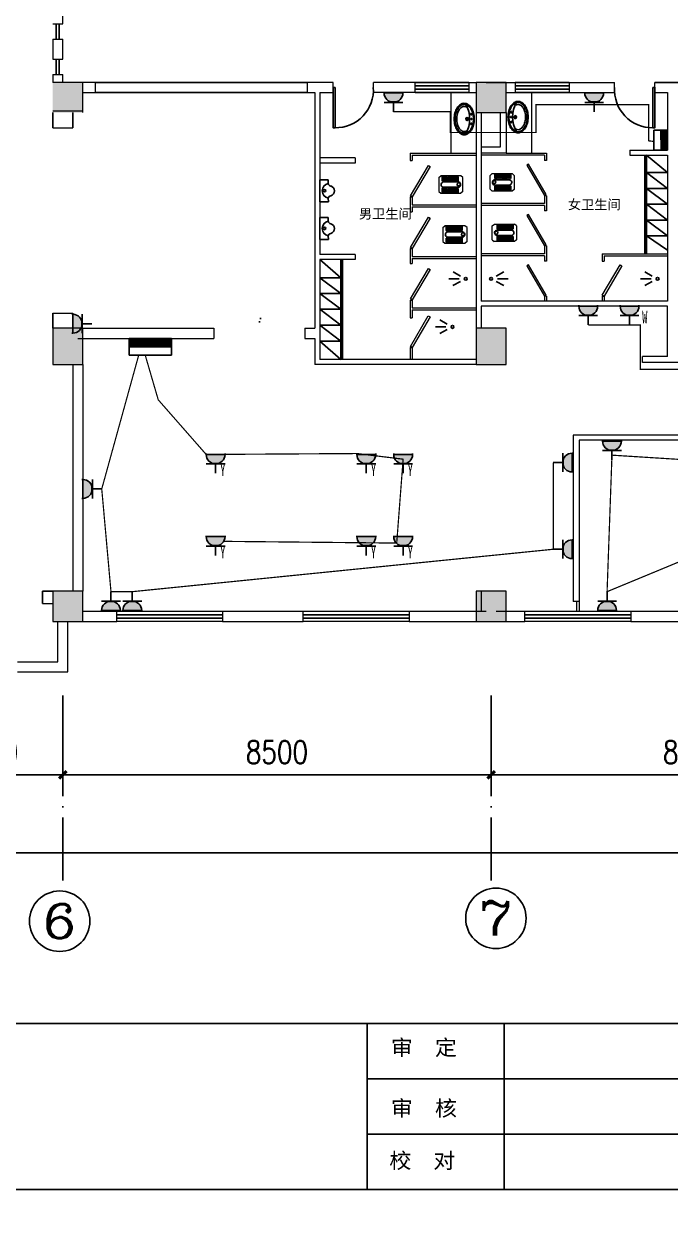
# Model space of a CAD drawing. Extents: x 1487452 to 1619693, y 165319 to 350168.
# Drawn here: x 1534736 to 1547555, y 309120 to 332900 of the extents above; entities that cross this region are included whole.
import ezdxf
from ezdxf.enums import TextEntityAlignment as Align

# ---------------------------------------------------------------- set-up
doc = ezdxf.new("R2010")
doc.units = 0
doc.header["$LTSCALE"] = 1000
doc.header["$MEASUREMENT"] = 0
doc.linetypes.add('DASH', pattern=[0.35, 0.25, -0.1])
doc.linetypes.add('DOTE', pattern=[2.42, 2, -0.2, 0.02, -0.2])
doc.layers.get('0').update_dxf_attribs({"linetype": 'CONTINUOUS'})
doc.layers.get('Defpoints').update_dxf_attribs({"linetype": 'CONTINUOUS'})
for name, color, linetype in [('AXIS', 3, 'CONTINUOUS'), ('AXIS_TEXT', 7, 'CONTINUOUS'), ('Dim3', 30, 'CONTINUOUS'), ('DIME', 3, 'CONTINUOUS'), ('DOTE', 1, 'DOTE'), ('EQUIP', 3, 'CONTINUOUS'), ('FIT', 1, 'CONTINUOUS'), ('FUR', 4, 'CONTINUOUS'), ('G', 4, 'CONTINUOUS'), ('PUB_TEXT', 7, 'CONTINUOUS')]:
    doc.layers.add(name, color=color, linetype=linetype)
doc.styles.add('-宋体', font='SimSun.ttf', dxfattribs={"width": 0.8})
doc.styles.add('_TCH_AXIS', font='COMPLEX', dxfattribs={"bigfont": 'GBCBIG'})
doc.styles.add('DIM_FONT', font='SIMPLEX.shx', dxfattribs={"width": 0.8})
doc.styles.get("Standard").update_dxf_attribs({"font": 'GBENOR', "bigfont": 'GBCBIG'})
doc.styles.add('黑体', font='SIMHEI.TTF')
doc.dimstyles.new('DIMN150', dxfattribs={"dimscale": 1.5, "dimtxt": 300, "dimasz": 100, "dimexe": 250, "dimexo": 300, "dimgap": 150, "dimtad": 1, "dimdec": 0, "dimzin": 0, "dimdsep": 46, "dimtxsty": 'DIM_FONT', "dimblk": 'ARCHTICK', "dimcen": 0.09, "dimclrt": 7, "dimazin": 2, "dimtfac": 1, "dimtdec": 0, "dimtix": 1, "dimtmove": 2, "dimatfit": 3, "dimldrblk": 'ARCHTICK', "dimfxl": 1, "dimtolj": 1, "dimtzin": 0, "dimarcsym": 0})

# ---------------------------------------------------------------- blocks, each defined once
blk = doc.blocks.new('_ArchTick')
at = {"color": 0, "linetype": 'ByBlock', "const_width": 0.4}
blk.add_lwpolyline([(-0.5, -0.5), (0.5, 0.5)], dxfattribs=at)
blk = doc.blocks.new('*D58')
at = {"layer": 'AXIS', "color": 0, "linetype": 'Continuous', "lineweight": -2, "transparency": 16777216}
for p, q in [((1532506, 319121), (1532506, 317621)), ((1535506, 319121), (1535506, 317621)), ((1532506, 317996), (1535506, 317996))]:
    blk.add_line(p, q, dxfattribs=at)
at = {"layer": 'Defpoints', "color": 0, "linetype": 'Continuous', "transparency": 16777216}
for p in [(1532506, 319571), (1535506, 319571), (1535506, 317996)]:
    blk.add_point(p, dxfattribs=at)
at = {"layer": 'AXIS', "color": 0, "linetype": 'Continuous', "lineweight": -2, "transparency": 16777216, "xscale": 150, "yscale": 150, "zscale": 150, "rotation": 180}
blk.add_blockref('_ArchTick', (1532506, 317996), dxfattribs=at)
at = {"layer": 'AXIS', "color": 0, "linetype": 'Continuous', "lineweight": -2, "transparency": 16777216, "xscale": 150, "yscale": 150, "zscale": 150}
blk.add_blockref('_ArchTick', (1535506, 317996), dxfattribs=at)
at = {"layer": 'AXIS', "color": 2, "linetype": 'Continuous', "transparency": 16777216, "insert": (1534006, 318446), "char_height": 450, "attachment_point": 5, "style": 'DIM_FONT'}
blk.add_mtext('\\A1;3000', dxfattribs=at)
blk = doc.blocks.new('*D59')
at = {"layer": 'AXIS', "color": 0, "linetype": 'Continuous', "lineweight": -2, "transparency": 16777216}
for p, q in [((1535506, 319121), (1535506, 317621)), ((1544006, 319121), (1544006, 317621)), ((1535506, 317996), (1544006, 317996))]:
    blk.add_line(p, q, dxfattribs=at)
at = {"layer": 'Defpoints', "color": 0, "linetype": 'Continuous', "transparency": 16777216}
for p in [(1535506, 319571), (1544006, 319571), (1544006, 317996)]:
    blk.add_point(p, dxfattribs=at)
at = {"layer": 'AXIS', "color": 0, "linetype": 'Continuous', "lineweight": -2, "transparency": 16777216, "xscale": 150, "yscale": 150, "zscale": 150, "rotation": 180}
blk.add_blockref('_ArchTick', (1535506, 317996), dxfattribs=at)
at = {"layer": 'AXIS', "color": 0, "linetype": 'Continuous', "lineweight": -2, "transparency": 16777216, "xscale": 150, "yscale": 150, "zscale": 150}
blk.add_blockref('_ArchTick', (1544006, 317996), dxfattribs=at)
at = {"layer": 'AXIS', "color": 2, "linetype": 'Continuous', "transparency": 16777216, "insert": (1539756, 318446), "char_height": 450, "attachment_point": 5, "style": 'DIM_FONT'}
blk.add_mtext('\\A1;8500', dxfattribs=at)
blk = doc.blocks.new('*D60')
at = {"layer": 'AXIS', "color": 0, "linetype": 'Continuous', "lineweight": -2, "transparency": 16777216}
for p, q in [((1544006, 319121), (1544006, 317621)), ((1552056, 319121), (1552056, 317621)), ((1544006, 317996), (1552056, 317996))]:
    blk.add_line(p, q, dxfattribs=at)
at = {"layer": 'Defpoints', "color": 0, "linetype": 'Continuous', "transparency": 16777216}
for p in [(1544006, 319571), (1552056, 319571), (1552056, 317996)]:
    blk.add_point(p, dxfattribs=at)
at = {"layer": 'AXIS', "color": 0, "linetype": 'Continuous', "lineweight": -2, "transparency": 16777216, "xscale": 150, "yscale": 150, "zscale": 150, "rotation": 180}
blk.add_blockref('_ArchTick', (1544006, 317996), dxfattribs=at)
at = {"layer": 'AXIS', "color": 0, "linetype": 'Continuous', "lineweight": -2, "transparency": 16777216, "xscale": 150, "yscale": 150, "zscale": 150}
blk.add_blockref('_ArchTick', (1552056, 317996), dxfattribs=at)
at = {"layer": 'AXIS', "color": 2, "linetype": 'Continuous', "transparency": 16777216, "insert": (1548031, 318446), "char_height": 450, "attachment_point": 5, "style": 'DIM_FONT'}
blk.add_mtext('\\A1;8050', dxfattribs=at)
blk = doc.blocks.new('*D62')
at = {"layer": 'AXIS', "color": 0, "linetype": 'Continuous', "lineweight": -2, "transparency": 16777216}
for p, q in [((1511606, 319121), (1511606, 316072)), ((1555756, 319121), (1555756, 316072)), ((1555756, 316447), (1511606, 316447))]:
    blk.add_line(p, q, dxfattribs=at)
at = {"layer": 'Defpoints', "color": 0, "linetype": 'Continuous', "transparency": 16777216}
for p in [(1511606, 319571), (1555756, 319571), (1511606, 316447)]:
    blk.add_point(p, dxfattribs=at)
at = {"layer": 'AXIS', "color": 0, "linetype": 'Continuous', "lineweight": -2, "transparency": 16777216, "xscale": 150, "yscale": 150, "zscale": 150, "rotation": 180}
blk.add_blockref('_ArchTick', (1511606, 316447), dxfattribs=at)
at = {"layer": 'AXIS', "color": 0, "linetype": 'Continuous', "lineweight": -2, "transparency": 16777216, "xscale": 150, "yscale": 150, "zscale": 150}
blk.add_blockref('_ArchTick', (1555756, 316447), dxfattribs=at)
at = {"layer": 'AXIS', "color": 2, "linetype": 'Continuous', "transparency": 16777216, "insert": (1533681, 316897), "char_height": 450, "attachment_point": 5, "style": 'DIM_FONT'}
blk.add_mtext('\\A1;44150', dxfattribs=at)
blk = doc.blocks.new('gfeagfda')
at = {"color": 250}
for p, q in [((1428753, 390028), (1428753, 390103)), ((1428784, 390065), (1428721, 390065))]:
    blk.add_line(p, q, dxfattribs=at)
for centre, major_axis, start_param, end_param in [((1428829, 390120), (0, 251), 0.47776, 0.896055), ((1428829, 390120), (0, 231), 0.47776, 0.896055), ((1428807, 390171), (0, 194), 0, 0.47776), ((1428807, 390171), (0, 174), 0, 0.47776), ((1428807, 390171), (0, 134), 0, 0.47776), ((1428807, 390171), (0, 194), -0.47776, 0), ((1428807, 390171), (0, 174), -0.47776, 0), ((1428807, 390171), (0, 134), -0.47776, 0), ((1428786, 390120), (0, 231), -0.896055, -0.47776), ((1428786, 390120), (0, 251), -0.896055, -0.47776), ((1428914, 390065), (0, 374), 1.250813, 1.570796), ((1428862, 390087), (0, 305), 0.896055, 1.250813), ((1428914, 390065), (0, 354), 1.250813, 1.570796), ((1428862, 390087), (0, 285), 0.896055, 1.250813), ((1428829, 390120), (0, 191), 0.47776, 0.565194), ((1428786, 390120), (0, 191), -0.896055, -0.47776), ((1428753, 390087), (0, 245), -1.250813, -0.896055), ((1428753, 390087), (0, 285), -1.250813, -0.896055), ((1428700, 390065), (0, 314), 4.712389, 5.032372), ((1428753, 390087), (0, 305), -1.250813, -0.896055), ((1428700, 390065), (0, 354), 4.712389, 5.032372), ((1428700, 390065), (0, 374), -1.570796, -1.250813), ((1428914, 390065), (0, 374), 1.570796, 1.89078), ((1428914, 390065), (0, 354), 1.570796, 1.89078), ((1428862, 390043), (0, 305), 1.89078, 2.245537), ((1428862, 390043), (0, 285), 1.89078, 2.245537), ((1428829, 390010), (0, 251), 2.245537, 2.663833), ((1428829, 390010), (0, 231), 2.245537, 2.663833), ((1428829, 390010), (0, 191), 2.576399, 2.663833), ((1428786, 390010), (0, 191), 3.619353, 4.037648), ((1428786, 390010), (0, 231), 3.619353, 4.037648), ((1428786, 390010), (0, 251), 3.619353, 4.037648), ((1428753, 390043), (0, 245), 4.037648, 4.392406), ((1428753, 390043), (0, 285), 4.037648, 4.392406), ((1428700, 390065), (0, 314), 4.392406, 4.712389), ((1428753, 390043), (0, 305), 4.037648, 4.392406), ((1428700, 390065), (0, 354), 4.392406, 4.712389), ((1428700, 390065), (0, 374), 4.392406, 4.712389), ((1428807, 389958), (0, 194), 2.663833, 3.141593), ((1428807, 389958), (0, 174), 2.663833, 3.141593), ((1428807, 389958), (0, 134), 2.663833, 3.141593), ((1428807, 389958), (0, 134), 3.141593, 3.619353), ((1428807, 389958), (0, 174), 3.141593, 3.619353), ((1428807, 389958), (0, 194), 3.141593, 3.619353)]:
    blk.add_ellipse(centre, major_axis=major_axis, ratio=0.8, start_param=start_param, end_param=end_param, dxfattribs=at)
at = {"color": 250, "extrusion": (0, 0, -1)}
blk.add_ellipse((1429075, 390065), major_axis=(0, 464), ratio=0.8, start_param=4.076246, end_param=5.348532, dxfattribs=at)
at = {"color": 250}
for centre, major_axis in [((1428670, 390159), (0, 17.2)), ((1428670, 390065), (0, 11.7)), ((1428753, 390065), (0, 28.9)), ((1428753, 390065), (0, 19.6)), ((1428670, 389971), (0, 17.2))]:
    blk.add_ellipse(centre, major_axis=major_axis, ratio=0.8, dxfattribs=at)
blk = doc.blocks.new('htrjhyrghgfd')
at = {"color": 251, "lineweight": 13}
for p, q in [((1427627, 395481), (1427668, 395516)), ((1427627, 395481), (1427627, 395205)), ((1428067, 395516), (1427668, 395516)), ((1428107, 395482), (1428067, 395516)), ((1428107, 395204), (1428107, 395482)), ((1427627, 395205), (1427669, 395170)), ((1427669, 395170), (1428067, 395170)), ((1428107, 395204), (1428067, 395170))]:
    blk.add_line(p, q, dxfattribs=at)
at = {"layer": 'FUR', "color": 250, "ltscale": 0.2}
for p, q in [((1427732, 395290), (1428000, 395290)), ((1427735, 395397), (1427997, 395397))]:
    blk.add_line(p, q, dxfattribs=at)
at = {"layer": 'FUR', "color": 250}
for points in [[(1427724, 395419), (1427731, 395419), (1427731, 395498), (1427724, 395498)], [(1427745, 395419), (1427752, 395419), (1427752, 395498), (1427745, 395498)], [(1427765, 395419), (1427772, 395419), (1427772, 395498), (1427765, 395498)], [(1427786, 395419), (1427793, 395419), (1427793, 395498), (1427786, 395498)], [(1427806, 395419), (1427813, 395419), (1427813, 395498), (1427806, 395498)], [(1427827, 395419), (1427834, 395419), (1427834, 395498), (1427827, 395498)], [(1427847, 395419), (1427854, 395419), (1427854, 395498), (1427847, 395498)], [(1427868, 395419), (1427875, 395419), (1427875, 395498), (1427868, 395498)], [(1427889, 395419), (1427895, 395419), (1427895, 395498), (1427889, 395498)], [(1427909, 395419), (1427916, 395419), (1427916, 395498), (1427909, 395498)], [(1427930, 395419), (1427936, 395419), (1427936, 395498), (1427930, 395498)], [(1427950, 395419), (1427957, 395419), (1427957, 395498), (1427950, 395498)], [(1427971, 395419), (1427978, 395419), (1427978, 395498), (1427971, 395498)], [(1427991, 395419), (1427998, 395419), (1427998, 395498), (1427991, 395498)], [(1428012, 395419), (1428019, 395419), (1428019, 395498), (1428012, 395498)], [(1428032, 395419), (1428039, 395419), (1428039, 395498), (1428032, 395498)], [(1427724, 395266), (1427731, 395266), (1427731, 395187), (1427724, 395187)], [(1427745, 395266), (1427752, 395266), (1427752, 395187), (1427745, 395187)], [(1427765, 395266), (1427772, 395266), (1427772, 395187), (1427765, 395187)], [(1427786, 395266), (1427793, 395266), (1427793, 395187), (1427786, 395187)], [(1427806, 395266), (1427813, 395266), (1427813, 395187), (1427806, 395187)], [(1427827, 395266), (1427834, 395266), (1427834, 395187), (1427827, 395187)], [(1427847, 395266), (1427854, 395266), (1427854, 395187), (1427847, 395187)], [(1427868, 395266), (1427875, 395266), (1427875, 395187), (1427868, 395187)], [(1427889, 395266), (1427895, 395266), (1427895, 395187), (1427889, 395187)], [(1427909, 395266), (1427916, 395266), (1427916, 395187), (1427909, 395187)], [(1427930, 395266), (1427936, 395266), (1427936, 395187), (1427930, 395187)], [(1427950, 395266), (1427957, 395266), (1427957, 395187), (1427950, 395187)], [(1427971, 395266), (1427978, 395266), (1427978, 395187), (1427971, 395187)], [(1427991, 395266), (1427998, 395266), (1427998, 395187), (1427991, 395187)], [(1428012, 395266), (1428019, 395266), (1428019, 395187), (1428012, 395187)], [(1428032, 395266), (1428039, 395266), (1428039, 395187), (1428032, 395187)]]:
    blk.add_lwpolyline(points, close=True, dxfattribs=at)
at = {"layer": 'FUR', "color": 250, "linetype": 'Continuous'}
blk.add_circle((1427709, 395340), 31.2, dxfattribs=at)
at = {"layer": 'FUR', "color": 250, "ltscale": 0.2}
for centre, radius, start, end in [((1427727, 395344), 54.1, 81.3895, 275.4827), ((1428004, 395344), 54, 266.4998, 97.5493)]:
    blk.add_arc(centre, radius, start, end, dxfattribs=at)
blk = doc.blocks.new('dsadsaddsad')
at = {"color": 251, "lineweight": 13}
for p, q in [((1419237, 331540), (1419237, 330334)), ((1418737, 330334), (1419537, 330334)), ((1419537, 330334), (1419537, 330191)), ((1419497, 330294), (1418237, 330294)), ((1419497, 330294), (1419497, 330191)), ((1419537, 330191), (1419497, 330191)), ((1419537, 329491), (1419497, 329491)), ((1419497, 329491), (1419497, 329335)), ((1419537, 329491), (1419537, 329193)), ((1419497, 329335), (1418237, 329335)), ((1419497, 329295), (1418237, 329295)), ((1419497, 329295), (1419497, 329193)), ((1419537, 329193), (1419497, 329193)), ((1419537, 328493), (1419497, 328493)), ((1419497, 328493), (1419497, 328337)), ((1419537, 328493), (1419537, 328194)), ((1419497, 328337), (1418237, 328337)), ((1419497, 328297), (1418237, 328297)), ((1419497, 328297), (1419497, 328194)), ((1419537, 328194), (1419497, 328194)), ((1420637, 328337), (1421937, 328337)), ((1420637, 328337), (1420637, 328194)), ((1420637, 328194), (1420677, 328194)), ((1420677, 328297), (1421937, 328297)), ((1420677, 328297), (1420677, 328194)), ((1419537, 327494), (1419497, 327494)), ((1419497, 327494), (1419497, 327398)), ((1419537, 327494), (1419537, 327398))]:
    blk.add_line(p, q, dxfattribs=at)
for points in [[(1419497, 329493), (1419532, 329513), (1419177, 330116), (1419143, 330096)], [(1419497, 328494), (1419532, 328514), (1419177, 329118), (1419143, 329098)], [(1419497, 327496), (1419532, 327516), (1419177, 328119), (1419143, 328099)], [(1420677, 327496), (1420643, 327516), (1420997, 328119), (1421032, 328099)]]:
    blk.add_lwpolyline(points, close=True, dxfattribs=at)
at = {"layer": 'Dim3', "color": 251, "ltscale": 0.4}
for p, q in [((1421487, 328337), (1421487, 330295)), ((1421517, 329951), (1421937, 329951)), ((1421517, 329636), (1421937, 329636)), ((1421517, 329322), (1421937, 329322)), ((1421517, 329008), (1421937, 329008)), ((1421517, 328694), (1421937, 328694)), ((1418539, 327894), (1418687, 327980)), ((1421635, 327894), (1421487, 327980)), ((1418540, 327791), (1418689, 327706)), ((1418565, 327842), (1418772, 327844)), ((1421610, 327842), (1421403, 327844)), ((1421634, 327791), (1421485, 327706))]:
    blk.add_line(p, q, dxfattribs=at)
at = {"layer": 'Dim3', "color": 250, "ltscale": 0.4}
for p, q in [((1421517, 328337), (1421517, 330295)), ((1421517, 330295), (1421937, 329951)), ((1421517, 329951), (1421937, 329636)), ((1421517, 329636), (1421937, 329322)), ((1421517, 329322), (1421937, 329008)), ((1421517, 329008), (1421937, 328694)), ((1421517, 328694), (1421937, 328410))]:
    blk.add_line(p, q, dxfattribs=at)
at = {"layer": 'Dim3', "color": 251, "ltscale": 0.4}
blk.add_lwpolyline([(1421647, 331640), (1421687, 331640), (1421687, 330840), (1421647, 330840)], close=True, dxfattribs=at)
for centre in [(1418436, 327841), (1421739, 327841)]:
    blk.add_circle(centre, 29.2, dxfattribs=at)
at = {"layer": 'Dim3', "color": 250, "ltscale": 0.4}
blk.add_arc((1421636, 331590), 750, 176.1779, 270.8845, dxfattribs=at)
at = {"layer": 'Dim3', "color": 251}
for p in [(1421517, 329951), (1421517, 329636), (1421517, 329322), (1421517, 329008), (1421517, 328694)]:
    blk.add_point(p, dxfattribs=at)
at = {"layer": 'Dim3', "color": 251, "xscale": 1.039999999920837, "yscale": 1.039999999979045, "zscale": 1.04}
blk.add_blockref('gfeagfda', (-66988, -74616), dxfattribs=at)
at = {"layer": 'Dim3', "color": 251, "xscale": -1, "rotation": 180}
for p in [(-9212, 725099), (-9168, 724099)]:
    blk.add_blockref('htrjhyrghgfd', p, dxfattribs=at)
at = {"layer": 'Dim3', "color": 2, "ltscale": 0.4, "style": '黑体'}
blk.add_text('女卫生间', height=192, dxfattribs=at).set_placement((1419960, 329317), align=Align.MIDDLE_LEFT)
blk = doc.blocks.new('gagfdfdsfds')
at = {"color": 251}
for p, q in [((291254, -247004), (291254, -246931)), ((291423, -246931), (291254, -246931)), ((291423, -247366), (291423, -246931)), ((291254, -247293), (291254, -247366)), ((291254, -247366), (291423, -247366))]:
    blk.add_line(p, q, dxfattribs=at)
at = {"color": 250}
blk.add_circle((291328, -247151), 24.1, dxfattribs=at)
at = {"color": 251}
for centre, radius, start, end in [((291234, -247149), 101, 106.2602, 253.7398), ((291188, -246986), 68.8, 285.2551, 344.7449), ((291188, -247311), 68.8, 15.2551, 74.7449)]:
    blk.add_arc(centre, radius, start, end, dxfattribs=at)
at = {"color": 250}
blk.add_arc((291228, -247149), 147, 280.0796, 79.9204, dxfattribs=at)
blk = doc.blocks.new('oijhkjb')
at = {"color": 251, "lineweight": 13}
for p, q in [((1417637, 331540), (1417637, 330334)), ((1416832, 330334), (1418132, 330334)), ((1416832, 330334), (1416832, 330191)), ((1416832, 330191), (1416872, 330191)), ((1416872, 330294), (1418132, 330294)), ((1416872, 330294), (1416872, 330191)), ((1416832, 329466), (1416832, 329168)), ((1416832, 329466), (1416872, 329466)), ((1416872, 329466), (1416872, 329310)), ((1416832, 329168), (1416872, 329168)), ((1416872, 329310), (1418132, 329310)), ((1416872, 329270), (1418132, 329270)), ((1416872, 329270), (1416872, 329168)), ((1416832, 328443), (1416872, 328443)), ((1416832, 328443), (1416832, 328144)), ((1416872, 328443), (1416872, 328287)), ((1416872, 328287), (1418132, 328287)), ((1416872, 328247), (1418132, 328247)), ((1416872, 328247), (1416872, 328144)), ((1416832, 328144), (1416872, 328144)), ((1416832, 327419), (1416872, 327419)), ((1416832, 327419), (1416832, 327065)), ((1416872, 327419), (1416872, 327263)), ((1416872, 327263), (1418132, 327263)), ((1416872, 327223), (1418132, 327223)), ((1416872, 327223), (1416872, 327065)), ((1416832, 327065), (1416872, 327065)), ((1416832, 326480), (1416872, 326480)), ((1416832, 326480), (1416832, 326240)), ((1416872, 326480), (1416872, 326240))]:
    blk.add_line(p, q, dxfattribs=at)
for points in [[(1416872, 329468), (1416837, 329488), (1417192, 330091), (1417226, 330071)], [(1416872, 328444), (1416837, 328464), (1417192, 329068), (1417226, 329048)], [(1416872, 327421), (1416837, 327441), (1417192, 328044), (1417226, 328024)], [(1416870, 326481), (1416835, 326501), (1417190, 327105), (1417224, 327085)]]:
    blk.add_lwpolyline(points, close=True, dxfattribs=at)
at = {"layer": 'Dim3', "color": 250, "ltscale": 0.4}
for p, q in [((1415457, 327864), (1415037, 328225)), ((1415457, 328225), (1415457, 326240)), ((1415457, 327550), (1415037, 327864)), ((1415457, 327236), (1415037, 327550)), ((1415457, 326922), (1415037, 327236)), ((1415457, 326607), (1415037, 326922)), ((1415457, 326240), (1415037, 326607))]:
    blk.add_line(p, q, dxfattribs=at)
at = {"layer": 'Dim3', "color": 251, "ltscale": 0.4}
for p, q in [((1415487, 328225), (1415487, 326240)), ((1417830, 327894), (1417682, 327980)), ((1415457, 327864), (1415037, 327864)), ((1417805, 327842), (1417597, 327844)), ((1417829, 327791), (1417680, 327706)), ((1415457, 327550), (1415037, 327550)), ((1415457, 327236), (1415037, 327236)), ((1417566, 326940), (1417418, 327027)), ((1415457, 326922), (1415037, 326922)), ((1417541, 326889), (1417333, 326890)), ((1417565, 326837), (1417416, 326753)), ((1415457, 326607), (1415037, 326607))]:
    blk.add_line(p, q, dxfattribs=at)
blk.add_lwpolyline([(1415340, 331640), (1415300, 331640), (1415300, 330840), (1415340, 330840)], close=True, dxfattribs=at)
blk.add_circle((1417670, 326887), 29.2, dxfattribs=at)
at = {"layer": 'Dim3', "color": 250, "ltscale": 0.4}
blk.add_arc((1415351, 331590), 750, 269.1155, 3.8221, dxfattribs=at)
at = {"layer": 'Dim3', "color": 251}
for p in [(1415457, 327864), (1415457, 327550), (1415457, 327236), (1415457, 326922), (1415457, 326607)]:
    blk.add_point(p, dxfattribs=at)
at = {"layer": 'Dim3', "color": 251, "xscale": -1.039999999920837, "yscale": 1.039999999979045, "zscale": 1.04}
blk.add_blockref('gfeagfda', (2903863, -74654), dxfattribs=at)
at = {"layer": 'Dim3', "color": 251, "rotation": 180}
for p in [(2845504, 725055), (2845587, 724064)]:
    blk.add_blockref('htrjhyrghgfd', p, dxfattribs=at)
at = {"layer": 'FUR', "rotation": 180.1020295931722}
for p in [(1706900, 82957), (1706900, 82209)]:
    blk.add_blockref('gagfdfdsfds', p, dxfattribs=at)
at = {"layer": 'Dim3', "color": 2, "ltscale": 0.4, "style": '黑体'}
blk.add_text('男卫生间', height=192, dxfattribs=at).set_placement((1415814, 329133), align=Align.MIDDLE_LEFT)
blk = doc.blocks.new('*X24')
at = {"color": 0}
for p, q in [((-250, 33), (-183, 100)), ((-250, 68), (-218, 100)), ((-247, 0), (-147, 100)), ((-212, 0), (-112, 100)), ((-177, 0), (-77, 100)), ((-141, 0), (-41, 100)), ((-106, 0), (-6, 100)), ((-71, 0), (29, 100)), ((-35, 0), (65, 100)), ((0, 0), (100, 100)), ((35, 0), (135, 100)), ((71, 0), (171, 100)), ((106, 0), (206, 100)), ((141, 0), (241, 100)), ((177, 0), (250, 73)), ((212, 0), (250, 38)), ((247, 0), (250, 3))]:
    blk.add_line(p, q, dxfattribs=at)
blk = doc.blocks.new('_LINKPT1')
blk.add_line((0, 0), (0, 0))
blk = doc.blocks.new('M_Z1')
for p, q in [((-0.75, 0.6), (-0.75, 0)), ((0.75, 0.6), (-0.75, 0.6)), ((0.75, 0), (0.75, 0.6)), ((-0.75, 0.3), (0.75, 0.3)), ((-0.75, 0), (0.75, 0))]:
    blk.add_line(p, q)
at = {"const_width": 0.3}
blk.add_lwpolyline([(-0.75, 0.15), (0.75, 0.15)], dxfattribs=at)
for p in [(0, 0.6), (-0.75, 0.3), (0, 0), (0.75, 0.3)]:
    blk.add_blockref('_LINKPT1', p)
at = {"xscale": 0.003, "yscale": 0.003, "zscale": 0.003}
blk.add_blockref('*X24', (0, 0), dxfattribs=at)
at = {"width": 0.8, "flags": 9}
blk.add_attdef('A', (0, 0), '', height=0.00003, dxfattribs=at)
blk.add_attdef('A', (0, 0), '', height=0.00003, dxfattribs=at)
blk = doc.blocks.new('M_X23')
for p, q in [((-0.5, 1.05), (-0.5, 1)), ((-0.5, 1), (0.5, 1)), ((0.5, 1.05), (0.5, 1)), ((0.5, 0.5), (-0.5, 0.5)), ((0, 0.5), (0, 0))]:
    blk.add_line(p, q)
blk.add_arc((0, 1), 0.5, 180, 0)
for points in [[(0.433, 0.75), (-0.433, 0.75), (0.5, 1), (-0.5, 1)], [(0.25, 0.567), (-0.25, 0.567), (0.433, 0.75), (-0.433, 0.75)], [(0, 0.5), (0, 0.5), (0.25, 0.567), (-0.25, 0.567)]]:
    blk.add_solid(points)
blk.add_blockref('_LINKPT1', (0.001, 0))
at = {"width": 0.8, "flags": 9}
blk.add_attdef('A', (0, 0), '', height=0.00002, dxfattribs=at)
blk = doc.blocks.new('A$C3A87561D')
at = {"layer": 'EQUIP'}
for p, q in [((269, 400), (0, 400)), ((0, 400), (0, 0)), ((143, 0), (134, 400)), ((269, 0), (269, 400)), ((0, 0), (269, 0))]:
    blk.add_line(p, q, dxfattribs=at)
at = {"layer": 'EQUIP', "const_width": 134}
blk.add_lwpolyline([(202, 0), (202, 400)], dxfattribs=at)
at = {"layer": 'EQUIP', "xscale": 448.0338913681917, "yscale": 448.0338913681917, "zscale": 448.0338913681917, "rotation": 90}
for p in [(134, 400), (0, 64), (269, 64)]:
    blk.add_blockref('_LINKPT1', p, dxfattribs=at)
at = {"layer": 'EQUIP', "width": 0.8, "flags": 9}
blk.add_attdef('A', (269, 64), '', height=0.0134, rotation=90, dxfattribs=at)
blk.add_attdef('A', (269, 64), '', height=0.0134, rotation=90, dxfattribs=at)

msp = doc.modelspace()

# ---------------------------------------------------------------- hatches: boundary and pattern name
at = {"lineweight": 13}
for points in [[(1535306, 331139.8), (1535906, 331139.8), (1535906, 331739.8), (1535306, 331739.8)], [(1543706, 331139.8), (1544306, 331139.8), (1544306, 331739.8), (1543706, 331739.8)], [(1535305.9, 326139.8), (1535905.9, 326139.8), (1535905.9, 326859.8), (1535305.9, 326859.8)], [(1543706, 326139.8), (1544306, 326139.8), (1544306, 326859.8), (1543706, 326859.8)], [(1535306, 321039.8), (1535906, 321039.8), (1535906, 321639.8), (1535306, 321639.8)], [(1535306, 321039.8), (1535906, 321039.8), (1535906, 321639.8), (1535306, 321639.8)], [(1543706, 321039.8), (1544306, 321039.8), (1544306, 321639.8), (1543706, 321639.8)], [(1543706, 321039.8), (1544306, 321039.8), (1544306, 321639.8), (1543706, 321639.8)]]:
    msp.add_hatch(color=256, dxfattribs=at).paths.add_polyline_path(points)
at = {"layer": 'DIME', "ltscale": 0.4}
h = msp.add_hatch(dxfattribs=at)
h.set_pattern_fill('AR-SAND', color=250, scale=100, style=0)
h.set_pattern_definition([(37.5, (298092.9, 619770.74), (-6.299336, 192.682377), [0, -152, 0, -170, 0, -162.5]), (7.5, (298092.9, 619770.74), (176.97767, 282.214607), [0, -82, 0, -137, 0, -52.5]), (327.5, (297969.9, 619770.74), (311.414186, 0.565905), [0, -50, 0, -180, 0, -235]), (317.5, (297969.9, 619770.74), (300.61266, 87.767556), [0, -25, 0, -118, 0, -135])])
h.paths.add_polyline_path([(1539406, 326859.8, -0.0630025), (1539431.6, 327059.8), (1539369.7, 327059.8, -0.0602502)])

# ---------------------------------------------------------------- linework, layer by layer
at = {"lineweight": 13}
for p, q in [((1535505.9, 332899.8), (1535505.9, 333299.8)), ((1535305.9, 332899.8), (1535505.9, 332899.8)), ((1535305.9, 332599.8), (1535505.9, 332599.8)), ((1535306, 332599.8), (1535306, 332199.8)), ((1535505.9, 332199.8), (1535505.9, 332599.8)), ((1535305.9, 332199.8), (1535505.9, 332199.8)), ((1535305.9, 331899.8), (1535505.9, 331899.8)), ((1535306, 331899.8), (1535306, 331739.8)), ((1535906, 331739.8), (1535306, 331739.8)), ((1535505.9, 331739.8), (1535505.9, 331899.8)), ((1535906, 331139.8), (1535906, 331739.8)), ((1536155.9, 331739.8), (1535906, 331739.8)), ((1536155.9, 331539.8), (1536155.9, 331739.8)), ((1540356, 331739.8), (1540356, 331539.8)), ((1540868.4, 331739.8), (1540356, 331739.8)), ((1540868.4, 331539.8), (1540868.4, 331739.8)), ((1542497.6, 331739.8), (1541668.4, 331739.8)), ((1541668.4, 331539.8), (1541668.4, 331739.8)), ((1542497.6, 331539.8), (1542497.6, 331739.8)), ((1543565, 331739.8), (1543565, 331539.8)), ((1543565, 331739.8), (1543706, 331739.8)), ((1544306, 331739.8), (1543706, 331739.8)), ((1543706, 331739.8), (1543706, 331139.8)), ((1543906, 331739.8), (1544479.2, 331739.8)), ((1544306, 331139.8), (1544306, 331739.8)), ((1544479.2, 331739.8), (1544479.2, 331539.8)), ((1545556.9, 331739.8), (1545556.9, 331539.8)), ((1545556.9, 331739.8), (1546456, 331739.8)), ((1546456, 331539.8), (1546456, 331739.8)), ((1547256, 331539.8), (1547256, 331739.8)), ((1535906, 331539.8), (1536155.9, 331539.8)), ((1540356, 331539.8), (1540506, 331539.8)), ((1540506, 331539.8), (1540506, 326859.8)), ((1540606, 331539.8), (1540606, 328324.8)), ((1540606, 331539.8), (1540868.4, 331539.8)), ((1542497.6, 331539.8), (1541668.4, 331539.8)), ((1543565, 331539.8), (1543706, 331539.8)), ((1544306, 331539.8), (1544479.2, 331539.8)), ((1545556.9, 331539.8), (1546456, 331539.8)), ((1547256, 331539.8), (1547506, 331539.8)), ((1547506, 331539.8), (1547506, 330394.8)), ((1535306, 331177), (1535906, 331177)), ((1543706, 331139.8), (1544306, 331139.8)), ((1543706, 331139.8), (1543706, 326859.8)), ((1543806, 331139.8), (1543806, 327398.3)), ((1544186, 331139.8), (1544186, 330453.8)), ((1544306, 331139.8), (1544306, 330333.8)), ((1535306, 330839.8), (1535706, 330839.8)), ((1544186, 330453.8), (1543806, 330453.8)), ((1544306, 330333.8), (1543806, 330333.8)), ((1546756, 330394.8), (1546756, 330294.8)), ((1546756, 330394.8), (1547506, 330394.8)), ((1541306, 330239.8), (1540606, 330239.8)), ((1541306, 330139.8), (1540606, 330139.8)), ((1541306, 330239.8), (1541306, 330139.8)), ((1546756, 330294.8), (1547506, 330294.8)), ((1547506, 330294.8), (1547506, 327398.3)), ((1541306, 328324.8), (1540606, 328324.8)), ((1541306, 328224.8), (1540606, 328224.8)), ((1540606, 328224.8), (1540606, 326239.8)), ((1541306, 328324.8), (1541306, 328224.8)), ((1547506, 327398.3), (1543806, 327398.3)), ((1547506, 327298.3), (1543806, 327298.3)), ((1543806, 327298.3), (1543806, 326859.8)), ((1547506, 326298.3), (1547506, 327298.3)), ((1535305.9, 327159.8), (1535705.9, 327159.8)), ((1535905.9, 326859.8), (1535305.9, 326859.8)), ((1535305.9, 326859.8), (1535305.9, 326139.8)), ((1535905.9, 326139.8), (1535905.9, 326859.8)), ((1535905.9, 326859.8), (1538506, 326859.8)), ((1538506, 326859.8), (1538506, 326659.8)), ((1540306, 326859.8), (1540306, 326659.8)), ((1540306, 326859.8), (1540306, 326659.8)), ((1540306, 326859.8), (1540506, 326859.8)), ((1544306, 326859.8), (1543706, 326859.8)), ((1543706, 326859.8), (1543706, 326139.8)), ((1544306, 326139.8), (1544306, 326859.8)), ((1535806, 326659.8), (1538506, 326659.8)), ((1540306, 326659.8), (1540506, 326659.8)), ((1540506, 326659.8), (1540506, 326139.8)), ((1547006, 326178.3), (1547006, 326298.3)), ((1547506, 326298.3), (1547006, 326298.3)), ((1535305.9, 326139.8), (1535905.9, 326139.8)), ((1535706, 326139.8), (1535706, 321639.8)), ((1535906, 326139.8), (1535906, 321639.8)), ((1543706, 326139.8), (1540506, 326139.8)), ((1543706, 326239.8), (1540606, 326239.8)), ((1543706, 326139.8), (1544306, 326139.8)), ((1548106, 326178.3), (1547006, 326178.3)), ((1545630.9, 324739.8), (1545630.9, 321439.8)), ((1549575.9, 324739.8), (1545630.9, 324739.8)), ((1545750.9, 324639.8), (1545750.9, 321439.8)), ((1549575.9, 324639.8), (1545750.9, 324639.8)), ((1535906, 321639.8), (1535306, 321639.8)), ((1535306, 321639.8), (1535306, 321039.8)), ((1535906, 321639.8), (1535306, 321639.8)), ((1535306, 321639.8), (1535306, 321039.8)), ((1535906, 321039.8), (1535906, 321639.8)), ((1535906, 321039.8), (1535906, 321639.8)), ((1544306, 321639.8), (1543706, 321639.8)), ((1543706, 321639.8), (1543706, 321039.8)), ((1544306, 321639.8), (1543706, 321639.8)), ((1543706, 321639.8), (1543706, 321039.8)), ((1543805.9, 321639.8), (1543805.9, 321239.8)), ((1543805.9, 321639.8), (1543805.9, 321239.8)), ((1544306, 321039.8), (1544306, 321639.8)), ((1544306, 321039.8), (1544306, 321639.8)), ((1535106, 321399.8), (1535306, 321399.8)), ((1545750.9, 321439.8), (1545630.9, 321439.8)), ((1535306, 321039.8), (1535906, 321039.8)), ((1535306, 321039.8), (1535906, 321039.8)), ((1535405.9, 320239.8), (1535405.9, 321039.8)), ((1535405.9, 320239.8), (1535405.9, 321039.8)), ((1535505.9, 321039.8), (1536575.9, 321039.8)), ((1535605.9, 320039.8), (1535605.9, 321039.8)), ((1535605.9, 320039.8), (1535605.9, 321039.8)), ((1536575.9, 321239.8), (1535906, 321239.8)), ((1536575.9, 321039.8), (1536575.9, 321239.8)), ((1538675.9, 321239.8), (1538675.9, 321039.8)), ((1540275.9, 321239.8), (1538675.9, 321239.8)), ((1538675.9, 321039.8), (1540275.9, 321039.8)), ((1540275.9, 321039.8), (1540275.9, 321239.8)), ((1542375.9, 321239.8), (1542375.9, 321039.8)), ((1543905.9, 321239.8), (1542375.9, 321239.8)), ((1542375.9, 321039.8), (1544005.9, 321039.8)), ((1543706, 321039.8), (1544306, 321039.8)), ((1543706, 321039.8), (1544306, 321039.8)), ((1544005.9, 321039.8), (1544675.9, 321039.8)), ((1544675.9, 321239.8), (1544105.9, 321239.8)), ((1544675.9, 321039.8), (1544675.9, 321239.8)), ((1546775.9, 321239.8), (1546775.9, 321039.8)), ((1548375.9, 321239.8), (1546775.9, 321239.8)), ((1546775.9, 321039.8), (1548375.9, 321039.8)), ((1534605.9, 320239.8), (1535405.9, 320239.8)), ((1534605.9, 320239.8), (1535405.9, 320239.8)), ((1534605.9, 320039.8), (1535605.9, 320039.8)), ((1534605.9, 320039.8), (1535605.9, 320039.8))]:
    msp.add_line(p, q, dxfattribs=at)
at = {"color": 251, "lineweight": 13}
for p, q in [((1543706, 331739.8), (1543706, 330870.5)), ((1546206, 327494.3), (1546246, 327494.3)), ((1546206, 327494.3), (1546206, 327398.3)), ((1546246, 327494.3), (1546246, 327398.3)), ((1545700.9, 321439.8), (1545700.9, 321239.8)), ((1545750.9, 321439.8), (1545750.9, 321239.8)), ((1538675.9, 321239.8), (1536575.9, 321239.8)), ((1538675.9, 321039.8), (1536575.9, 321039.8)), ((1542375.9, 321239.8), (1540275.9, 321239.8)), ((1542375.9, 321039.8), (1540275.9, 321039.8)), ((1546775.9, 321239.8), (1544675.9, 321239.8)), ((1546775.9, 321039.8), (1544675.9, 321039.8))]:
    msp.add_line(p, q, dxfattribs=at)
at = {"color": 4}
for p, q in [((1504252.2, 313061.8), (1561972.5, 313061.8)), ((1541548, 313061.8), (1541548, 309763.5)), ((1544261.9, 313061.8), (1544261.9, 309763.5)), ((1541548, 311962.4), (1561972.5, 311962.4)), ((1541548, 310862.9), (1561972.5, 310862.9))]:
    msp.add_line(p, q, dxfattribs=at)
at = {"color": 7}
msp.add_line((1504252.2, 309763.5), (1561972.5, 309763.5), dxfattribs=at)
msp.add_lwpolyline([(1504252.2, 269359.3), (1504252.2, 309763.5), (1561972.5, 309763.5)], dxfattribs=at)
at = {"layer": 'AXIS', "linetype": 'Continuous'}
for centre in [(1535444.7, 315091.1), (1544100.4, 315149.2)]:
    msp.add_circle(centre, 600, dxfattribs=at)
at = {"layer": 'Dim3', "color": 250, "ltscale": 0.4}
for p, q in [((1535375.9, 332899.8), (1535375.9, 332599.8)), ((1535435.9, 332899.8), (1535435.9, 332599.8)), ((1535375.9, 332199.8), (1535375.9, 331899.8)), ((1535435.9, 332199.8), (1535435.9, 331899.8)), ((1542497.6, 331673.1), (1543565, 331673.1)), ((1542497.6, 331606.4), (1543565, 331606.4)), ((1545556.9, 331673.1), (1544479.2, 331673.1)), ((1545556.9, 331606.4), (1544479.2, 331606.4)), ((1536575.9, 321173.1), (1538675.9, 321173.1)), ((1536575.9, 321106.4), (1538675.9, 321106.4)), ((1540275.9, 321173.1), (1542375.9, 321173.1)), ((1540275.9, 321106.4), (1542375.9, 321106.4)), ((1544675.9, 321173.1), (1546775.9, 321173.1)), ((1544675.9, 321106.4), (1546775.9, 321106.4))]:
    msp.add_line(p, q, dxfattribs=at)
at = {"layer": 'Dim3', "color": 251, "ltscale": 0.4}
for p, q in [((1540356, 331739.8), (1536155.9, 331739.8)), ((1543565, 331739.8), (1542497.6, 331739.8)), ((1544479.2, 331739.8), (1545556.9, 331739.8)), ((1536155.9, 331539.8), (1540356, 331539.8)), ((1543565, 331539.8), (1542497.6, 331539.8)), ((1544479.2, 331539.8), (1545556.9, 331539.8))]:
    msp.add_line(p, q, dxfattribs=at)
msp.add_circle((1543501.9, 327840.8), 29.2, dxfattribs=at)
at = {"layer": 'DIME', "color": 0, "ltscale": 0.4}
for p, q in [((1547256, 331739.8), (1548466.3, 331739.8)), ((1535306, 331139.8), (1535306, 330839.8)), ((1535706, 331139.8), (1535706, 330839.8)), ((1535305.9, 326859.8), (1535305.9, 327159.8)), ((1535705.9, 326859.8), (1535705.9, 327159.8)), ((1535106, 321639.8), (1535106, 321399.8)), ((1535306, 321639.8), (1535106, 321639.8))]:
    msp.add_line(p, q, dxfattribs=at)
at = {"layer": 'DOTE', "color": 3, "linetype": 'DOTE'}
for p, q in [((1535506, 319571.4), (1535506, 315902)), ((1544006, 319571.4), (1544006, 315902))]:
    msp.add_line(p, q, dxfattribs=at)
at = {"layer": 'FIT', "color": 1, "ltscale": 0.4, "const_width": 24}
for points in [[(1542068.1, 331157.1), (1543191.9, 331157.1), (1543191.9, 330744.6), (1544897, 330744.6), (1544897, 331296.8), (1547131.3, 331296.8), (1547131.3, 330579.8), (1547237.1, 330568.2)], [(1545932.2, 326924.9), (1546967.3, 326924.9), (1546967.3, 326046.8), (1548211.6, 326046.8), (1548211.6, 326599), (1547874.8, 326599)]]:
    msp.add_lwpolyline(points, dxfattribs=at)
at = {"layer": 'G', "color": 1, "ltscale": 0.4, "const_width": 24}
for points in [[(1537011.9, 326323.7), (1536279.3, 323670.9), (1536462.4, 321631.8), (1536884.7, 321631.8), (1545238.9, 322473.7), (1545238.9, 324193.8)], [(1538700.1, 322630.6), (1542132, 322596.4), (1542259.5, 324261.6), (1541341.9, 324373.6), (1538351.7, 324355), (1537400.2, 325440.1), (1537142.7, 326323.7)], [(1547893.5, 324247.7), (1546403.5, 324341.1), (1546306.2, 321631.8), (1550177.3, 323234.9), (1549078.3, 324371)]]:
    msp.add_lwpolyline(points, dxfattribs=at)

# ---------------------------------------------------------------- block references
at = {"layer": 'DIME', "color": 1}
for name in ['oijhkjb', 'dsadsaddsad']:
    msp.add_blockref(name, (125568.6, 0), dxfattribs=at)
at = {"layer": 'EQUIP', "xscale": 373.3615761389956, "yscale": 373.3615761413239, "zscale": 373.3615761401982}
for p in [(1542068.1, 331157.1), (1546050.1, 331157.1), (1545932.1, 326924.9), (1546752.5, 326924.9), (1546403.5, 324247.7), (1538538.4, 323981.6), (1541528.5, 323981.6), (1542259.5, 323981.6), (1538538.4, 322350.5), (1541528.5, 322350.5), (1542259.5, 322350.5)]:
    msp.add_blockref('M_X23', p, dxfattribs=at)
at = {"layer": 'EQUIP'}
for name, p, xscale, yscale, zscale, rotation in [('M_X23', (1536079.3, 326950.5), -373.3615761389956, 373.3615761413239, 373.3615761401982, 89.99999999999999), ('M_Z1', (1537243.5, 326659.8), 560.0423642084933, 560.0423642119858, 560.0423642102973, 180), ('M_X23', (1545238.9, 324193.8), 373.3615761389956, 373.3615761413239, 373.3615761401982, 270), ('M_X23', (1536279.3, 323670.9), -373.3615761389956, 373.3615761413239, 373.3615761401982, 90), ('M_X23', (1545238.9, 322473.9), 373.3615761389956, 373.3615761413239, 373.3615761401982, 270), ('M_X23', (1536462.6, 321631.8), 373.3615761389956, 373.3615761413239, 373.3615761401982, 180), ('M_X23', (1536884.8, 321631.8), 373.3615761389956, 373.3615761413239, 373.3615761401982, 180), ('M_X23', (1546306.4, 321631.8), 373.3615761389956, 373.3615761413239, 373.3615761401982, 180)]:
    msp.add_blockref(name, p, dxfattribs=dict(at, xscale=xscale, yscale=yscale, zscale=zscale, rotation=rotation))
at = {"layer": 'FIT', "color": 1, "ltscale": 0.4}
msp.add_blockref('A$C3A87561D', (1547237.1, 330394.8), dxfattribs=at)

# ---------------------------------------------------------------- texts
at = {"color": 2, "style": '黑体', "width": 1.043383}
for s, p in [('审  定', (1542016.7, 312337.5)), ('审  核', (1542016.7, 311133.6)), ('校  对', (1541984.8, 310094.1))]:
    msp.add_text(s, height=307.19, dxfattribs=at).set_placement(p, align=Align.BOTTOM_LEFT)
at = {"layer": 'AXIS_TEXT', "color": 2, "linetype": 'Continuous', "style": '_TCH_AXIS', "width": 1.5}
for s, p, p2 in [('6', (1535105.3, 314751.6), (1535784.2, 314751.6)), ('7', (1543761, 314809.8), (1544439.8, 314809.8))]:
    msp.add_text(s, height=678.8, dxfattribs=at).set_placement(p, p2, align=Align.FIT)
at = {"layer": 'PUB_TEXT', "linetype": 'DASH', "style": '-宋体', "width": 0.6}
for s, p in [('W', (1547002.5, 326957)), ('Y', (1538628.7, 323927.1)), ('Y', (1541618.9, 323927.1)), ('Y', (1542349.8, 323927.1)), ('Y', (1538628.7, 322296.1)), ('Y', (1541618.9, 322296.1)), ('Y', (1542349.8, 322296.1))]:
    msp.add_text(s, height=255, dxfattribs=at).set_placement(p)

# ---------------------------------------------------------------- dimensions: what is measured, and where the dimension line sits
at = {"layer": 'AXIS', "linetype": 'Continuous'}
for base, p1, p2, picture, middle in [((1511606, 316446.7), (1555756, 319571.4), (1511606, 319571.4), '*D62', (1533681, 316896.7)), ((1535506, 317995.5), (1532506, 319571.4), (1535506, 319571.4), '*D58', (1534006, 318445.5)), ((1544006, 317995.5), (1535506, 319571.4), (1544006, 319571.4), '*D59', (1539756, 318445.5)), ((1552056, 317995.5), (1544006, 319571.4), (1552056, 319571.4), '*D60', (1548031, 318445.5))]:
    dim = msp.add_linear_dim(base=base, p1=p1, p2=p2, dimstyle='DIMN150', override={"dimclrt": 2}, dxfattribs=at)
    dim.commit()
    dim.dimension.update_dxf_attribs({"geometry": picture, "text_midpoint": middle})

doc.saveas('drawing.dxf')
